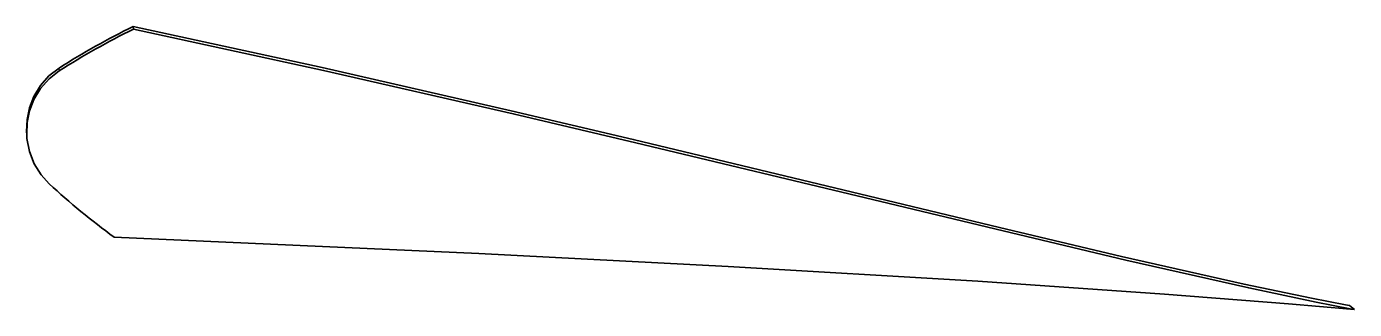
# Model space of a CAD drawing. Extents: x 180 to 240, y -28 to 155.
# Drawn here: x 180.1 to 240.2, y 142.1 to 154.9 of the extents above.
import ezdxf

# ---------------------------------------------------------------- set-up
doc = ezdxf.new("R2010")
doc.units = 0

msp = doc.modelspace()

# ---------------------------------------------------------------- linework, layer by layer
at = {"color": 7, "lineweight": 35, "ltscale": 0.002933}
msp.add_line((184.903122, 154.895828), (184.918961, 154.779602), dxfattribs=at)
at = {"color": 7, "lineweight": 13, "ltscale": 0.003279}
msp.add_line((181.549057, 152.884537), (181.546432, 153.015671), dxfattribs=at)
at = {"color": 7, "lineweight": 35, "ltscale": 0.003374}
msp.add_line((180.079819, 150.00325), (180.074142, 150.138107), dxfattribs=at)
at = {"color": 7, "lineweight": 35, "ltscale": 0.004865}
msp.add_line((240.009842, 142.252701), (239.818405, 142.287643), dxfattribs=at)
at = {"color": 7, "lineweight": 35, "ltscale": 0.007049}
msp.add_line((240.230606, 142.077301), (240.009842, 142.252701), dxfattribs=at)
at = {"color": 7, "lineweight": 35, "ltscale": 0.004881}
msp.add_line((240.230606, 142.077301), (240.038528, 142.112396), dxfattribs=at)
at = {"color": 7, "lineweight": 35, "ltscale": 0.004504}
msp.add_line((240.051254, 142.094299), (240.230606, 142.077301), dxfattribs=at)
at = {"color": 7, "lineweight": 35}
for points in [[(239.818405, 142.287643), (238.28569, 142.58136), (235.231064, 143.222641), (229.684372, 144.483093), (224.149796, 145.79425), (218.619949, 147.124695), (207.557632, 149.778549), (202.022018, 151.081192), (193.471848, 153.034454), (184.903122, 154.895828)], [(240.038528, 142.112396), (238.50322, 142.406937), (235.443405, 143.049881), (229.877792, 144.315796), (224.324326, 145.632629), (218.775589, 146.968842), (207.675583, 149.634293), (202.121078, 150.942673), (193.529404, 152.907364), (184.918961, 154.779602)], [(181.546432, 153.015671), (181.09053, 152.661911), (180.703568, 152.224945), (180.400467, 151.720535), (180.205612, 151.214447), (180.09581, 150.681778), (180.074142, 150.138107)], [(181.549057, 152.884537), (181.094131, 152.529755), (180.708054, 152.092133), (180.405655, 151.587402), (180.211044, 151.080673), (180.101425, 150.54744), (180.079819, 150.00325)], [(180.079819, 150.00325), (180.092545, 149.820374), (180.204849, 149.229691), (180.42189, 148.672577), (180.735611, 148.169586), (181.101456, 147.768448)], [(240.051254, 142.094299), (237.246506, 142.337616), (231.63298, 142.776031), (223.162674, 143.36113), (211.861832, 144.029938), (200.556107, 144.609787), (184.044144, 145.351257)]]:
    msp.add_lwpolyline(points, dxfattribs=at)
for centre, radius, start, end in [((200.042831, 123.933113), 34.466011, 116.057044, 122.456194), ((199.879654, 124.234879), 34.011879, 116.095444, 122.611881), ((204.13472, 172.807129), 34.021484, 227.38879, 233.805521)]:
    msp.add_arc(centre, radius, start, end, dxfattribs=at)

doc.saveas('drawing.dxf')
